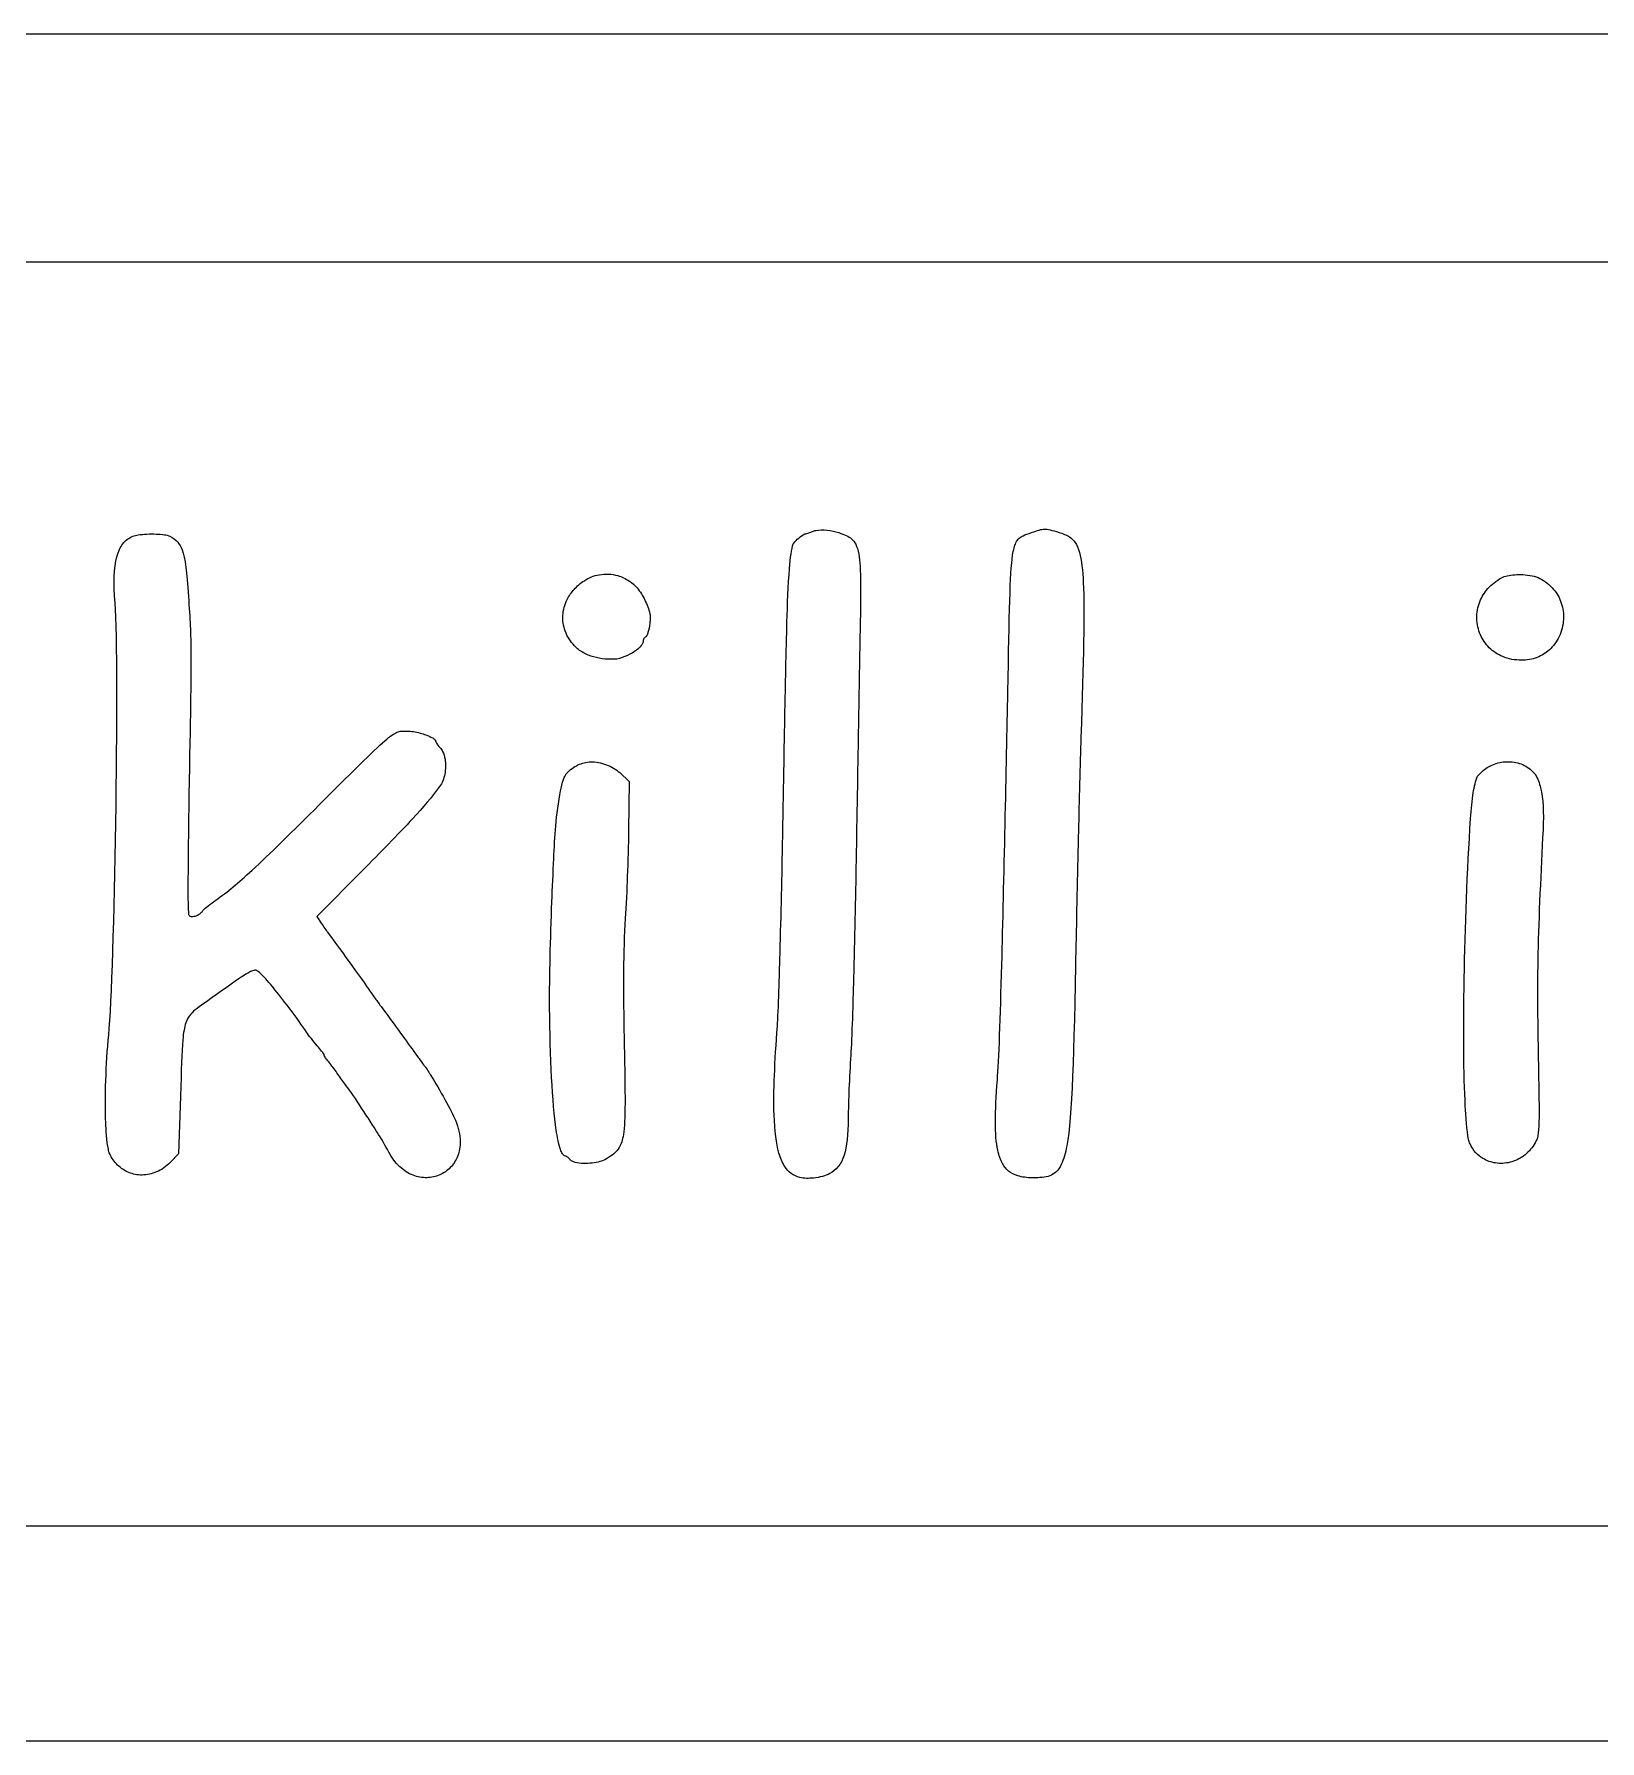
# Model space of a CAD drawing. Header units: millimetres. Extents: x -80 to 0, y -27 to -5.
# Drawn here: x -59.13 to -38.95, y -27 to -5 of the extents above; entities that cross this region are included whole.
import ezdxf

# ---------------------------------------------------------------- set-up
doc = ezdxf.new("R2010")
doc.units = ezdxf.units.MM
doc.layers.get('0').update_dxf_attribs({"linetype": 'CONTINUOUS'})

msp = doc.modelspace()

# ---------------------------------------------------------------- linework, layer by layer
for p, q in [((-51.582, -14.519), (-51.46, -14.635)), ((-51.46, -14.635), (-51.468, -15.264)), ((-49.483, -15.452), (-49.483, -15.45)), ((-54.891, -15.773), (-55.486, -16.372)), ((-55.486, -16.372), (-55.43, -16.458)), ((-57.246, -18.69), (-57.271, -19.433)), ((-57.271, -19.433), (-57.376, -19.541))]:
    msp.add_line(p, q)
for points in [[(0, -8.5, 0.414214), (-3.5, -5), (-76.5, -5, 0.414214), (-80, -8.5), (-80, -23.5, 0.414214), (-76.5, -27), (-3.5, -27, 0.414214), (0, -23.5)], [(-74.559, -7.936), (-6.559, -7.936, -0.414214), (-2.559, -11.936), (-2.559, -20.231, -0.414214), (-6.559, -24.231), (-74.559, -24.231, -0.414214), (-78.559, -20.231), (-78.559, -11.936, -0.414214)]]:
    msp.add_lwpolyline(points, format="xyb", close=True)
for points, knots in [([(-49.198, -11.443), (-49.189, -11.441), (-49.181, -11.439), (-49.162, -11.433), (-49.153, -11.43), (-49.143, -11.427)], [0, 0, 0, 0, 0.002851812, 0.002851812, 0.005974883, 0.005974883, 0.005974883, 0.005974883]), ([(-49.143, -11.427), (-49.128, -11.421), (-49.112, -11.415), (-49.083, -11.405), (-49.069, -11.401), (-49.056, -11.397)], [0, 0, 0, 0, 0.004823947, 0.004823947, 0.008939566, 0.008939566, 0.008939566, 0.008939566]), ([(-49.056, -11.397), (-49.008, -11.389), (-48.959, -11.388), (-48.858, -11.398), (-48.807, -11.409), (-48.757, -11.426)], [0, 0, 0, 0, 0.0145966, 0.0145966, 0.03034221, 0.03034221, 0.03034221, 0.03034221]), ([(-48.757, -11.426), (-48.686, -11.45), (-48.633, -11.471), (-48.571, -11.525), (-48.554, -11.547), (-48.523, -11.609), (-48.511, -11.65), (-48.471, -11.881), (-48.475, -12.192), (-48.485, -12.775)], [0, 0, 0, 0, 0.0223463, 0.0223463, 0.03403115, 0.03403115, 0.04695096, 0.04695096, 0.08994543, 0.08994543, 0.08994543, 0.08994543]), ([(-46.579, -13.48), (-46.559, -12.45), (-46.553, -11.961), (-46.506, -11.645), (-46.493, -11.595), (-46.463, -11.532), (-46.449, -11.513), (-46.418, -11.484), (-46.401, -11.474), (-46.352, -11.451), (-46.317, -11.441), (-46.275, -11.426)], [0, 0, 0, 0, 0.3093328, 0.3093328, 0.4010317, 0.4010317, 0.4660361, 0.4660361, 0.5275161, 0.5275161, 0.6246257, 0.6246257, 0.6246257, 0.6246257]), ([(-46.275, -11.426), (-46.19, -11.396), (-46.15, -11.381), (-46.063, -11.38), (-46.017, -11.395), (-45.919, -11.423)], [0, 0, 0, 0, 0.02728641, 0.02728641, 0.05457477, 0.05457477, 0.05457477, 0.05457477]), ([(-45.919, -11.423), (-45.867, -11.438), (-45.822, -11.455), (-45.756, -11.499), (-45.731, -11.523), (-45.689, -11.587), (-45.671, -11.627), (-45.628, -11.78), (-45.614, -11.912), (-45.588, -12.446), (-45.604, -13.056), (-45.636, -14.066)], [0, 0, 0, 0, 0.0161133, 0.0161133, 0.0279229, 0.0279229, 0.0398952, 0.0398952, 0.0623265, 0.0623265, 0.1158314, 0.1158314, 0.1158314, 0.1158314]), ([(-58.088, -12.336), (-58.109, -12.072), (-58.102, -11.877), (-58.046, -11.668), (-58.021, -11.613), (-57.971, -11.548), (-57.952, -11.528), (-57.907, -11.495), (-57.883, -11.482), (-57.858, -11.471)], [0, 0, 0, 0, 0.0794497, 0.0794497, 0.1183652, 0.1183652, 0.1382637, 0.1382637, 0.1579918, 0.1579918, 0.1579918, 0.1579918]), ([(-57.858, -11.471), (-57.838, -11.463), (-57.811, -11.458), (-57.724, -11.444), (-57.637, -11.44), (-57.524, -11.445), (-57.486, -11.447), (-57.43, -11.456), (-57.399, -11.462), (-57.381, -11.472)], [0, 0, 0, 0, 0.00656062, 0.00656062, 0.0262448, 0.0262448, 0.0349955, 0.0349955, 0.04058211, 0.04058211, 0.04058211, 0.04058211]), ([(-57.381, -11.472), (-57.341, -11.493), (-57.308, -11.517), (-57.259, -11.574), (-57.241, -11.605), (-57.184, -11.755), (-57.164, -11.931), (-57.143, -12.247)], [0, 0, 0, 0, 0.01374266, 0.01374266, 0.02502102, 0.02502102, 0.05540734, 0.05540734, 0.05540734, 0.05540734]), ([(-49.426, -12.579), (-49.42, -12.363), (-49.41, -12.087), (-49.382, -11.742), (-49.367, -11.638), (-49.345, -11.571)], [0, 0, 0, 0, 0.0648737, 0.0648737, 0.1150414, 0.1150414, 0.1150414, 0.1150414]), ([(-49.345, -11.571), (-49.344, -11.569), (-49.343, -11.568), (-49.341, -11.565), (-49.34, -11.564), (-49.339, -11.563)], [0, 0, 0, 0, 0.0004709261, 0.0004709261, 0.0009484804, 0.0009484804, 0.0009484804, 0.0009484804]), ([(-49.339, -11.563), (-49.321, -11.538), (-49.299, -11.515), (-49.252, -11.475), (-49.226, -11.458), (-49.198, -11.443)], [0, 0, 0, 0, 0.00936865, 0.00936865, 0.0187055, 0.0187055, 0.0187055, 0.0187055]), ([(-52.316, -12.494), (-52.311, -12.422), (-52.292, -12.353), (-52.237, -12.241), (-52.207, -12.198), (-52.132, -12.115), (-52.087, -12.077), (-52.038, -12.045)], [0, 0, 0, 0, 0.02147284, 0.02147284, 0.03731629, 0.03731629, 0.05479213, 0.05479213, 0.05479213, 0.05479213]), ([(-52.038, -12.045), (-51.981, -12.007), (-51.917, -11.981), (-51.809, -11.961), (-51.768, -11.958), (-51.687, -11.962), (-51.647, -11.969), (-51.608, -11.98)], [0, 0, 0, 0, 0.02069773, 0.02069773, 0.03302251, 0.03302251, 0.04518142, 0.04518142, 0.04518142, 0.04518142]), ([(-51.608, -11.98), (-51.582, -11.988), (-51.557, -11.997), (-51.507, -12.021), (-51.482, -12.034), (-51.457, -12.05)], [0, 0, 0, 0, 0.00808353, 0.00808353, 0.01668468, 0.01668468, 0.01668468, 0.01668468]), ([(-51.457, -12.05), (-51.42, -12.073), (-51.387, -12.105), (-51.319, -12.185), (-51.285, -12.24), (-51.231, -12.351), (-51.208, -12.411), (-51.193, -12.471)], [0, 0, 0, 0, 0.01320708, 0.01320708, 0.03155476, 0.03155476, 0.05002316, 0.05002316, 0.05002316, 0.05002316]), ([(-39.957, -13.07), (-40.04, -13.07), (-40.122, -13.056), (-40.264, -12.997), (-40.322, -12.958), (-40.42, -12.861), (-40.459, -12.804), (-40.515, -12.675), (-40.53, -12.604), (-40.534, -12.459), (-40.521, -12.385), (-40.47, -12.254), (-40.434, -12.197), (-40.34, -12.091), (-40.281, -12.046), (-40.215, -12.009)], [0, 0, 0, 0, 0.0250205, 0.0250205, 0.0461462, 0.0461462, 0.0667441, 0.0667441, 0.0884086, 0.0884086, 0.1106935, 0.1106935, 0.1308667, 0.1308667, 0.1533704, 0.1533704, 0.1533704, 0.1533704]), ([(-40.215, -12.009), (-40.192, -11.997), (-40.165, -11.988), (-40.081, -11.968), (-40.01, -11.964), (-39.899, -11.969), (-39.858, -11.974), (-39.782, -11.99), (-39.749, -12.001), (-39.722, -12.015)], [0, 0, 0, 0, 0.00778156, 0.00778156, 0.02567136, 0.02567136, 0.0357672, 0.0357672, 0.04555524, 0.04555524, 0.04555524, 0.04555524]), ([(-39.722, -12.015), (-39.653, -12.051), (-39.592, -12.098), (-39.499, -12.209), (-39.465, -12.269), (-39.421, -12.402), (-39.412, -12.473), (-39.42, -12.62), (-39.438, -12.696), (-39.502, -12.83), (-39.544, -12.889), (-39.644, -12.979), (-39.697, -13.012), (-39.82, -13.059), (-39.888, -13.07), (-39.957, -13.07)], [0, 0, 0, 0, 0.0232215, 0.0232215, 0.0438035, 0.0438035, 0.0652393, 0.0652393, 0.088315, 0.088315, 0.1099313, 0.1099313, 0.1287992, 0.1287992, 0.1495687, 0.1495687, 0.1495687, 0.1495687]), ([(-57.143, -12.247), (-57.122, -12.553), (-57.111, -12.696), (-57.11, -13.319), (-57.118, -13.802), (-57.136, -14.804)], [0, 0, 0, 0, 0.0919876, 0.0919876, 0.1840704, 0.1840704, 0.1840704, 0.1840704]), ([(-58.171, -17.899), (-58.131, -17.495), (-58.097, -16.337), (-58.06, -13.949), (-58.059, -12.717), (-58.088, -12.336)], [0, 0, 0, 0, 0.1215546, 0.1215546, 0.249222, 0.249222, 0.249222, 0.249222]), ([(-52.165, -12.886), (-52.217, -12.829), (-52.259, -12.765), (-52.297, -12.661), (-52.306, -12.627), (-52.316, -12.56), (-52.318, -12.527), (-52.316, -12.494)], [0, 0, 0, 0, 0.02306256, 0.02306256, 0.03344908, 0.03344908, 0.04348189, 0.04348189, 0.04348189, 0.04348189]), ([(-51.193, -12.471), (-51.191, -12.491), (-51.19, -12.511), (-51.19, -12.552), (-51.192, -12.572), (-51.194, -12.593)], [0, 0, 0, 0, 0.0060271, 0.0060271, 0.01224385, 0.01224385, 0.01224385, 0.01224385]), ([(-51.194, -12.593), (-51.199, -12.639), (-51.208, -12.682), (-51.221, -12.724), (-51.226, -12.741), (-51.235, -12.758), (-51.237, -12.762), (-51.241, -12.767), (-51.242, -12.768), (-51.245, -12.77), (-51.246, -12.771), (-51.247, -12.771)], [0, 0, 0, 0, 0.01389232, 0.01389232, 0.01797357, 0.01797357, 0.01921112, 0.01921112, 0.01967796, 0.01967796, 0.02004895, 0.02004895, 0.02004895, 0.02004895]), ([(-49.483, -15.45), (-49.47, -14.753), (-49.461, -14.205), (-49.447, -13.46), (-49.436, -12.929), (-49.426, -12.579)], [0, 0, 0, 0, 0.209106, 0.209106, 0.3178974, 0.3178974, 0.3178974, 0.3178974]), ([(-51.621, -13.056), (-51.719, -13.064), (-51.824, -13.055), (-51.966, -13.014), (-52.012, -12.995), (-52.096, -12.948), (-52.134, -12.92), (-52.165, -12.886)], [0, 0, 0, 0, 0.0295612, 0.0295612, 0.04421066, 0.04421066, 0.05815986, 0.05815986, 0.05815986, 0.05815986]), ([(-51.28, -12.821), (-51.28, -12.83), (-51.282, -12.838), (-51.289, -12.859), (-51.297, -12.871), (-51.32, -12.902), (-51.341, -12.922), (-51.401, -12.967), (-51.442, -12.99), (-51.527, -13.028), (-51.574, -13.045), (-51.621, -13.056)], [0, 0, 0, 0, 0.0025869, 0.0025869, 0.00662326, 0.00662326, 0.01403261, 0.01403261, 0.02431996, 0.02431996, 0.03542987, 0.03542987, 0.03542987, 0.03542987]), ([(-51.247, -12.771), (-51.251, -12.773), (-51.255, -12.775), (-51.264, -12.782), (-51.268, -12.786), (-51.274, -12.796), (-51.276, -12.801), (-51.279, -12.811), (-51.28, -12.816), (-51.28, -12.821)], [0, 0, 0, 0, 0.001330031, 0.001330031, 0.003189466, 0.003189466, 0.004753908, 0.004753908, 0.006302662, 0.006302662, 0.006302662, 0.006302662]), ([(-48.485, -12.775), (-48.492, -13.132), (-48.501, -13.667), (-48.517, -14.608), (-48.528, -15.21), (-48.537, -15.746)], [0, 0, 0, 0, 0.1071237, 0.1071237, 0.2489283, 0.2489283, 0.2489283, 0.2489283]), ([(-46.714, -18.479), (-46.694, -18.24), (-46.675, -17.681), (-46.629, -15.952), (-46.597, -14.405), (-46.579, -13.48)], [0, 0, 0, 0, 0.0721637, 0.0721637, 0.181443, 0.181443, 0.181443, 0.181443]), ([(-55.456, -14.934), (-54.959, -14.439), (-54.722, -14.202), (-54.518, -14.031), (-54.475, -14.005), (-54.401, -13.981), (-54.369, -13.984), (-54.323, -13.984)], [0, 0, 0, 0, 0.2104372, 0.2104372, 0.3156764, 0.3156764, 0.4209225, 0.4209225, 0.4209225, 0.4209225]), ([(-54.323, -13.984), (-54.273, -13.984), (-54.213, -13.994), (-54.103, -14.023), (-54.053, -14.041), (-54.003, -14.067), (-53.985, -14.077), (-53.967, -14.093), (-53.963, -14.098), (-53.958, -14.105), (-53.957, -14.107), (-53.956, -14.111), (-53.955, -14.114), (-53.955, -14.116)], [0, 0, 0, 0, 0.01504873, 0.01504873, 0.02902229, 0.02902229, 0.03390847, 0.03390847, 0.03557718, 0.03557718, 0.03625958, 0.03625958, 0.03686776, 0.03686776, 0.03686776, 0.03686776]), ([(-45.636, -14.066), (-45.647, -14.404), (-45.66, -14.906), (-45.68, -15.741), (-45.692, -16.272), (-45.701, -16.74)], [0, 0, 0, 0, 0.1015565, 0.1015565, 0.2341187, 0.2341187, 0.2341187, 0.2341187]), ([(-53.955, -14.116), (-53.955, -14.118), (-53.955, -14.12), (-53.953, -14.127), (-53.949, -14.134), (-53.937, -14.155), (-53.92, -14.177), (-53.901, -14.197)], [0, 0, 0, 0, 0.000570074, 0.000570074, 0.002337344, 0.002337344, 0.00948618, 0.00948618, 0.00948618, 0.00948618]), ([(-53.901, -14.197), (-53.886, -14.211), (-53.875, -14.229), (-53.852, -14.276), (-53.841, -14.31), (-53.825, -14.407), (-53.827, -14.474), (-53.844, -14.568), (-53.852, -14.598), (-53.874, -14.652), (-53.887, -14.678), (-53.904, -14.7)], [0, 0, 0, 0, 0.00604861, 0.00604861, 0.01572533, 0.01572533, 0.03121751, 0.03121751, 0.03860121, 0.03860121, 0.04541654, 0.04541654, 0.04541654, 0.04541654]), ([(-52.265, -14.527), (-52.223, -14.483), (-52.175, -14.447), (-52.069, -14.396), (-52.013, -14.382), (-51.956, -14.378)], [0, 0, 0, 0, 0.01810861, 0.01810861, 0.03532613, 0.03532613, 0.03532613, 0.03532613]), ([(-51.956, -14.378), (-51.89, -14.379), (-51.819, -14.393), (-51.722, -14.429), (-51.69, -14.444), (-51.633, -14.478), (-51.606, -14.497), (-51.582, -14.519)], [0, 0, 0, 0, 0.01979565, 0.01979565, 0.02950311, 0.02950311, 0.03867598, 0.03867598, 0.03867598, 0.03867598]), ([(-40.522, -14.565), (-40.515, -14.557), (-40.508, -14.55), (-40.494, -14.535), (-40.481, -14.522), (-40.478, -14.518)], [0, 0, 0, 0, 0.002965376, 0.002965376, 0.006310394, 0.006310394, 0.006310394, 0.006310394]), ([(-40.478, -14.518), (-40.441, -14.48), (-40.397, -14.449), (-40.292, -14.4), (-40.23, -14.384), (-40.107, -14.375), (-40.043, -14.381), (-39.955, -14.409), (-39.927, -14.421), (-39.875, -14.451), (-39.851, -14.469), (-39.829, -14.49)], [0, 0, 0, 0, 0.01605428, 0.01605428, 0.03472428, 0.03472428, 0.05334444, 0.05334444, 0.0624702, 0.0624702, 0.07154911, 0.07154911, 0.07154911, 0.07154911]), ([(-39.829, -14.49), (-39.82, -14.499), (-39.811, -14.507), (-39.795, -14.524), (-39.787, -14.533), (-39.78, -14.542)], [0, 0, 0, 0, 0.00363125, 0.00363125, 0.007085458, 0.007085458, 0.007085458, 0.007085458]), ([(-53.904, -14.7), (-54.006, -14.836), (-54.116, -14.965), (-54.436, -15.312), (-54.689, -15.57), (-54.891, -15.773)], [0, 0, 0, 0, 0.0508421, 0.0508421, 0.1189017, 0.1189017, 0.1189017, 0.1189017]), ([(-52.408, -15.205), (-52.394, -15.065), (-52.373, -14.892), (-52.335, -14.708), (-52.323, -14.654), (-52.301, -14.592), (-52.294, -14.575), (-52.28, -14.547), (-52.273, -14.536), (-52.265, -14.527)], [0, 0, 0, 0, 0.04210752, 0.04210752, 0.05626688, 0.05626688, 0.06142964, 0.06142964, 0.06544233, 0.06544233, 0.06544233, 0.06544233]), ([(-40.613, -15.112), (-40.605, -14.99), (-40.595, -14.875), (-40.566, -14.697), (-40.549, -14.624), (-40.522, -14.565)], [0, 0, 0, 0, 0.03652736, 0.03652736, 0.06670608, 0.06670608, 0.06670608, 0.06670608]), ([(-39.78, -14.542), (-39.747, -14.595), (-39.726, -14.656), (-39.678, -14.851), (-39.668, -15.03), (-39.679, -15.255)], [0, 0, 0, 0, 0.01863812, 0.01863812, 0.06071442, 0.06071442, 0.06071442, 0.06071442]), ([(-57.136, -14.804), (-57.142, -15.15), (-57.147, -15.542), (-57.149, -15.962), (-57.15, -16.325), (-57.141, -16.347)], [0, 0, 0, 0, 0.1038957, 0.1038957, 0.1324981, 0.1324981, 0.1324981, 0.1324981]), ([(-56.788, -16.162), (-56.635, -16.053), (-56.507, -15.948), (-56.106, -15.579), (-55.795, -15.272), (-55.456, -14.934)], [0, 0, 0, 0, 0.0564627, 0.0564627, 0.1220179, 0.1220179, 0.1220179, 0.1220179]), ([(-40.62, -19.305), (-40.628, -19.288), (-40.634, -19.265), (-40.662, -19.136), (-40.674, -18.948), (-40.724, -18.027), (-40.7, -16.463), (-40.613, -15.112)], [0, 0, 0, 0, 0.0054766, 0.0054766, 0.0332462, 0.0332462, 0.199253, 0.199253, 0.199253, 0.199253]), ([(-52.457, -16.184), (-52.45, -16.015), (-52.441, -15.806), (-52.426, -15.493), (-52.418, -15.341), (-52.408, -15.205)], [0, 0, 0, 0, 0.05065071, 0.05065071, 0.08788502, 0.08788502, 0.08788502, 0.08788502]), ([(-51.468, -15.264), (-51.47, -15.449), (-51.477, -15.666), (-51.491, -16.026), (-51.5, -16.237), (-51.512, -16.398)], [0, 0, 0, 0, 0.0556985, 0.0556985, 0.1054595, 0.1054595, 0.1054595, 0.1054595]), ([(-39.679, -15.255), (-39.706, -15.781), (-39.735, -16.386), (-39.755, -17.294), (-39.75, -17.715), (-39.742, -18.099)], [0, 0, 0, 0, 0.1582344, 0.1582344, 0.3118555, 0.3118555, 0.3118555, 0.3118555]), ([(-49.55, -17.785), (-49.537, -17.613), (-49.521, -17.049), (-49.504, -16.459), (-49.492, -15.932), (-49.483, -15.452)], [0, 0, 0, 0, 0.051459, 0.051459, 0.2441248, 0.2441248, 0.2441248, 0.2441248]), ([(-48.537, -15.746), (-48.546, -16.238), (-48.557, -16.777), (-48.574, -17.393), (-48.59, -17.971), (-48.604, -18.16)], [0, 0, 0, 0, 0.147641, 0.147641, 0.1901628, 0.1901628, 0.1901628, 0.1901628]), ([(-56.955, -16.296), (-56.954, -16.294), (-56.951, -16.291), (-56.928, -16.267), (-56.861, -16.214), (-56.788, -16.162)], [0, 0, 0, 0, 0.000752483, 0.000752483, 0.008339587, 0.008339587, 0.008339587, 0.008339587]), ([(-52.487, -17.549), (-52.487, -17.333), (-52.484, -17.114), (-52.474, -16.661), (-52.467, -16.422), (-52.457, -16.184)], [0, 0, 0, 0, 0.0648052, 0.0648052, 0.1359577, 0.1359577, 0.1359577, 0.1359577]), ([(-57.141, -16.347), (-57.14, -16.352), (-57.137, -16.356), (-57.13, -16.363), (-57.126, -16.366), (-57.115, -16.371), (-57.109, -16.373), (-57.092, -16.375), (-57.081, -16.374), (-57.051, -16.368), (-57.032, -16.361), (-57.002, -16.343), (-56.991, -16.335), (-56.971, -16.317), (-56.962, -16.307), (-56.955, -16.296)], [0, 0, 0, 0, 0.00153903, 0.00153903, 0.00303393, 0.00303393, 0.00500524, 0.00500524, 0.00802647, 0.00802647, 0.01266213, 0.01266213, 0.01559884, 0.01559884, 0.01854823, 0.01854823, 0.01854823, 0.01854823]), ([(-55.43, -16.458), (-55.416, -16.481), (-55.399, -16.506), (-55.369, -16.55), (-55.357, -16.568), (-55.35, -16.577)], [0, 0, 0, 0, 0.00821543, 0.00821543, 0.01601359, 0.01601359, 0.01601359, 0.01601359]), ([(-51.512, -16.398), (-51.526, -16.6), (-51.531, -16.861), (-51.535, -17.377), (-51.531, -17.717), (-51.525, -18.032)], [0, 0, 0, 0, 0.0606649, 0.0606649, 0.1543464, 0.1543464, 0.1543464, 0.1543464]), ([(-55.35, -16.577), (-55.297, -16.647), (-55.182, -16.804), (-54.958, -17.113), (-54.848, -17.266), (-54.808, -17.327)], [0, 0, 0, 0, 0.02629699, 0.02629699, 0.05252292, 0.05252292, 0.05252292, 0.05252292]), ([(-45.701, -16.74), (-45.729, -18.192), (-45.747, -18.941), (-45.836, -19.421), (-45.858, -19.506), (-45.911, -19.615), (-45.934, -19.646), (-45.983, -19.69), (-46.009, -19.705), (-46.097, -19.739), (-46.169, -19.742), (-46.256, -19.742)], [0, 0, 0, 0, 0.4355742, 0.4355742, 0.5385906, 0.5385906, 0.6039453, 0.6039453, 0.6606815, 0.6606815, 0.7781693, 0.7781693, 0.7781693, 0.7781693]), ([(-56.275, -17.067), (-56.291, -17.067), (-56.307, -17.069), (-56.36, -17.091), (-56.4, -17.115), (-56.556, -17.22), (-56.706, -17.326), (-56.911, -17.473)], [0, 0, 0, 0, 0.0049684, 0.0049684, 0.0112091, 0.0112091, 0.0202619, 0.0202619, 0.0202619, 0.0202619]), ([(-55.619, -17.866), (-55.744, -17.682), (-55.892, -17.482), (-56.075, -17.259), (-56.135, -17.188), (-56.203, -17.119), (-56.224, -17.099), (-56.248, -17.08), (-56.255, -17.075), (-56.264, -17.07), (-56.266, -17.069), (-56.271, -17.067), (-56.273, -17.067), (-56.275, -17.067)], [0, 0, 0, 0, 0.0666828, 0.0666828, 0.090093, 0.090093, 0.0973528, 0.0973528, 0.099704, 0.099704, 0.1005529, 0.1005529, 0.1011792, 0.1011792, 0.1011792, 0.1011792]), ([(-54.808, -17.327), (-54.782, -17.365), (-54.753, -17.407), (-54.717, -17.457), (-54.686, -17.501), (-54.673, -17.516)], [0, 0, 0, 0, 0.01387412, 0.01387412, 0.01874018, 0.01874018, 0.01874018, 0.01874018]), ([(-56.911, -17.473), (-57.004, -17.539), (-57.068, -17.581), (-57.14, -17.664), (-57.161, -17.699), (-57.195, -17.8), (-57.207, -17.87), (-57.229, -18.122), (-57.234, -18.346), (-57.246, -18.69)], [0, 0, 0, 0, 0.0341785, 0.0341785, 0.0551222, 0.0551222, 0.079349, 0.079349, 0.1176896, 0.1176896, 0.1176896, 0.1176896]), ([(-54.673, -17.516), (-54.662, -17.529), (-54.613, -17.596), (-54.532, -17.706), (-54.451, -17.818), (-54.38, -17.915)], [0, 0, 0, 0, 0.00518429, 0.00518429, 0.02809457, 0.02809457, 0.02809457, 0.02809457]), ([(-52.294, -19.457), (-52.298, -19.455), (-52.302, -19.453), (-52.311, -19.446), (-52.316, -19.439), (-52.331, -19.418), (-52.339, -19.398), (-52.371, -19.311), (-52.388, -19.212), (-52.452, -18.778), (-52.48, -18.19), (-52.487, -17.549)], [0, 0, 0, 0, 0.0012849, 0.0012849, 0.0035397, 0.0035397, 0.0090015, 0.0090015, 0.0278733, 0.0278733, 0.1058536, 0.1058536, 0.1058536, 0.1058536]), ([(-49.085, -19.745), (-49.148, -19.752), (-49.206, -19.751), (-49.3, -19.728), (-49.337, -19.712), (-49.404, -19.663), (-49.431, -19.632), (-49.486, -19.548), (-49.511, -19.489), (-49.565, -19.3), (-49.585, -19.138), (-49.602, -18.633), (-49.585, -18.252), (-49.55, -17.785)], [0, 0, 0, 0, 0.0189491, 0.0189491, 0.0333386, 0.0333386, 0.0476844, 0.0476844, 0.0682031, 0.0682031, 0.1059948, 0.1059948, 0.1601339, 0.1601339, 0.1601339, 0.1601339]), ([(-58.158, -19.433), (-58.165, -19.417), (-58.171, -19.395), (-58.196, -19.276), (-58.205, -19.115), (-58.22, -18.716), (-58.208, -18.278), (-58.171, -17.899)], [0, 0, 0, 0, 0.005284, 0.005284, 0.0314521, 0.0314521, 0.1318973, 0.1318973, 0.1318973, 0.1318973]), ([(-55.481, -18.041), (-55.506, -18.011), (-55.534, -17.978), (-55.583, -17.915), (-55.605, -17.886), (-55.619, -17.866)], [0, 0, 0, 0, 0.01157832, 0.01157832, 0.02353261, 0.02353261, 0.02353261, 0.02353261]), ([(-54.38, -17.915), (-54.318, -18), (-54.249, -18.096), (-54.171, -18.202), (-54.105, -18.294), (-54.094, -18.306)], [0, 0, 0, 0, 0.03167657, 0.03167657, 0.04108302, 0.04108302, 0.04108302, 0.04108302]), ([(-51.525, -18.032), (-51.512, -18.67), (-51.506, -18.997), (-51.547, -19.258), (-51.564, -19.31), (-51.606, -19.382), (-51.628, -19.408), (-51.684, -19.454), (-51.717, -19.475), (-51.754, -19.498)], [0, 0, 0, 0, 0.1914582, 0.1914582, 0.2659195, 0.2659195, 0.3244588, 0.3244588, 0.3806486, 0.3806486, 0.3806486, 0.3806486]), ([(-55.391, -18.163), (-55.391, -18.162), (-55.391, -18.161), (-55.392, -18.159), (-55.393, -18.156), (-55.402, -18.139), (-55.42, -18.116), (-55.443, -18.086), (-55.462, -18.062), (-55.481, -18.041)], [0, 0, 0, 0, 0.00018663, 0.00018663, 0.00077687, 0.00077687, 0.00440433, 0.00440433, 0.01417714, 0.01417714, 0.01417714, 0.01417714]), ([(-55.334, -18.249), (-55.349, -18.231), (-55.364, -18.212), (-55.378, -18.19), (-55.383, -18.182), (-55.388, -18.173), (-55.389, -18.171), (-55.391, -18.166), (-55.391, -18.164), (-55.391, -18.163)], [0, 0, 0, 0, 0.00727391, 0.00727391, 0.01020183, 0.01020183, 0.0112327, 0.0112327, 0.01199073, 0.01199073, 0.01199073, 0.01199073]), ([(-55.228, -18.389), (-55.243, -18.367), (-55.262, -18.34), (-55.296, -18.296), (-55.316, -18.27), (-55.334, -18.249)], [0, 0, 0, 0, 0.00804914, 0.00804914, 0.01610597, 0.01610597, 0.01610597, 0.01610597]), ([(-48.604, -18.16), (-48.613, -18.297), (-48.621, -18.456), (-48.632, -18.716), (-48.637, -18.869), (-48.637, -18.983)], [0, 0, 0, 0, 0.04139171, 0.04139171, 0.07663841, 0.07663841, 0.07663841, 0.07663841]), ([(-39.742, -18.099), (-39.732, -18.645), (-39.727, -18.919), (-39.736, -19.146), (-39.742, -19.192), (-39.762, -19.261), (-39.776, -19.283), (-39.794, -19.312)], [0, 0, 0, 0, 0.1639536, 0.1639536, 0.2441246, 0.2441246, 0.3218766, 0.3218766, 0.3218766, 0.3218766]), ([(-55.126, -18.53), (-55.142, -18.509), (-55.161, -18.483), (-55.194, -18.437), (-55.213, -18.411), (-55.228, -18.389)], [0, 0, 0, 0, 0.00801261, 0.00801261, 0.01606005, 0.01606005, 0.01606005, 0.01606005]), ([(-54.094, -18.306), (-54.072, -18.333), (-54.036, -18.391), (-53.91, -18.594), (-53.75, -18.883), (-53.701, -18.998)], [0, 0, 0, 0, 0.01025454, 0.01025454, 0.06312179, 0.06312179, 0.06312179, 0.06312179]), ([(-46.256, -19.742), (-46.331, -19.742), (-46.396, -19.734), (-46.495, -19.704), (-46.535, -19.684), (-46.602, -19.628), (-46.627, -19.596), (-46.674, -19.513), (-46.694, -19.456), (-46.75, -19.192), (-46.747, -18.901), (-46.714, -18.479)], [0, 0, 0, 0, 0.0226259, 0.0226259, 0.0399746, 0.0399746, 0.0561353, 0.0561353, 0.0767621, 0.0767621, 0.1347588, 0.1347588, 0.1347588, 0.1347588]), ([(-54.578, -19.376), (-54.607, -19.317), (-54.695, -19.177), (-54.851, -18.928), (-55.032, -18.655), (-55.126, -18.53)], [0, 0, 0, 0, 0.0196681, 0.0196681, 0.1180757, 0.1180757, 0.1180757, 0.1180757]), ([(-53.701, -18.998), (-53.659, -19.096), (-53.64, -19.188), (-53.638, -19.339), (-53.649, -19.405), (-53.696, -19.521), (-53.727, -19.569), (-53.806, -19.65), (-53.852, -19.682), (-53.955, -19.727), (-54.011, -19.739), (-54.129, -19.742), (-54.188, -19.731), (-54.308, -19.685), (-54.365, -19.648), (-54.477, -19.546), (-54.532, -19.471), (-54.578, -19.376)], [0, 0, 0, 0, 0.0321176, 0.0321176, 0.0579104, 0.0579104, 0.0800522, 0.0800522, 0.1014237, 0.1014237, 0.1234669, 0.1234669, 0.1467021, 0.1467021, 0.172731, 0.172731, 0.2048328, 0.2048328, 0.2048328, 0.2048328]), ([(-48.637, -18.983), (-48.638, -19.185), (-48.653, -19.337), (-48.71, -19.512), (-48.736, -19.562), (-48.798, -19.638), (-48.833, -19.665), (-48.931, -19.718), (-49.001, -19.736), (-49.085, -19.745)], [0, 0, 0, 0, 0.0607416, 0.0607416, 0.0934966, 0.0934966, 0.1222931, 0.1222931, 0.1633247, 0.1633247, 0.1633247, 0.1633247]), ([(-39.794, -19.312), (-39.83, -19.371), (-39.876, -19.422), (-39.984, -19.499), (-40.042, -19.527), (-40.166, -19.557), (-40.23, -19.561), (-40.349, -19.542), (-40.405, -19.523), (-40.49, -19.471), (-40.521, -19.445), (-40.578, -19.381), (-40.602, -19.345), (-40.62, -19.305)], [0, 0, 0, 0, 0.0206808, 0.0206808, 0.0399346, 0.0399346, 0.0590065, 0.0590065, 0.0765504, 0.0765504, 0.0889979, 0.0889979, 0.1022502, 0.1022502, 0.1022502, 0.1022502]), ([(-57.376, -19.541), (-57.428, -19.595), (-57.488, -19.638), (-57.614, -19.692), (-57.677, -19.706), (-57.799, -19.707), (-57.857, -19.696), (-57.966, -19.651), (-58.015, -19.619), (-58.099, -19.536), (-58.132, -19.487), (-58.158, -19.433)], [0, 0, 0, 0, 0.02218696, 0.02218696, 0.04138596, 0.04138596, 0.05916129, 0.05916129, 0.0768062, 0.0768062, 0.09475643, 0.09475643, 0.09475643, 0.09475643]), ([(-52.222, -19.507), (-52.225, -19.503), (-52.23, -19.497), (-52.251, -19.478), (-52.274, -19.465), (-52.294, -19.457)], [0, 0, 0, 0, 0.001729733, 0.001729733, 0.006214698, 0.006214698, 0.006214698, 0.006214698]), ([(-51.754, -19.498), (-51.779, -19.513), (-51.809, -19.524), (-51.9, -19.551), (-51.977, -19.559), (-52.087, -19.557), (-52.126, -19.552), (-52.17, -19.54), (-52.184, -19.535), (-52.202, -19.526), (-52.207, -19.523), (-52.215, -19.515), (-52.219, -19.512), (-52.222, -19.507)], [0, 0, 0, 0, 0.00873107, 0.00873107, 0.02841404, 0.02841404, 0.04042855, 0.04042855, 0.04569251, 0.04569251, 0.04788816, 0.04788816, 0.04981373, 0.04981373, 0.04981373, 0.04981373])]:
    msp.add_open_spline(points, degree=3, knots=knots)

doc.saveas('drawing.dxf')
